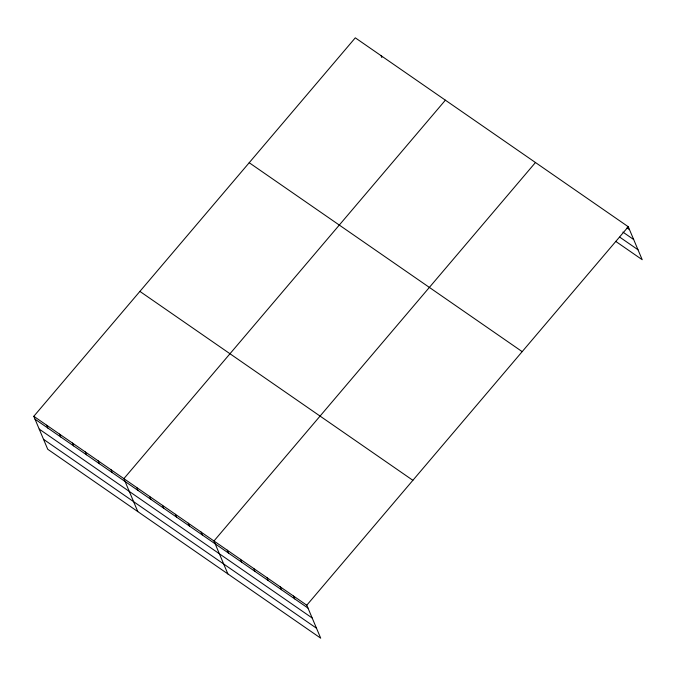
<?xml version="1.0" encoding="UTF-8"?>
<svg xmlns="http://www.w3.org/2000/svg" width="676" height="676" viewBox="0 0 676 676"><rect width="100%" height="100%" fill="white"/><g stroke="black" fill="none" stroke-linecap="round" stroke-linejoin="round"><path stroke-width="1.01" d="M33.8 416.298L306.777 605.214L320.703 638.169L47.726 449.253L33.8 416.298L355.297 37.831L628.274 226.747L642.2 259.702L615.684 241.349M445.383 100.175L123.885 478.642L137.803 511.597M535.468 162.51L213.971 540.977L227.888 573.941M306.777 605.214L628.274 226.747M627.007 227.888L629.491 229.612M622.909 232.088L633.682 239.541M619.774 237.158L638.009 249.774M249.207 162.722L522.185 351.638M139.898 291.398L412.875 480.315M35.008 419.162L307.994 608.079M39.208 429.091L312.185 618.008M43.526 439.324L316.512 628.241M381.036 55.643L381.839 57.553M293.519 596.038L294.736 598.902M280.261 586.861L281.469 589.726M267.003 577.684L268.211 580.549M253.745 568.508L254.953 571.372M240.487 559.331L241.695 562.195M227.229 550.154L228.437 553.027M201.102 532.071L202.31 534.944M188.232 523.173L189.441 526.038M175.363 514.267L176.571 517.132M162.494 505.361L163.702 508.225M149.624 496.454L150.832 499.319M136.755 487.548L137.963 490.413M111.016 469.735L112.224 472.6M98.147 460.829L99.355 463.694M85.277 451.923L86.486 454.787M72.408 443.017L73.616 445.881M59.539 434.11L60.747 436.975M46.669 425.204L47.878 428.069"/></g></svg>
